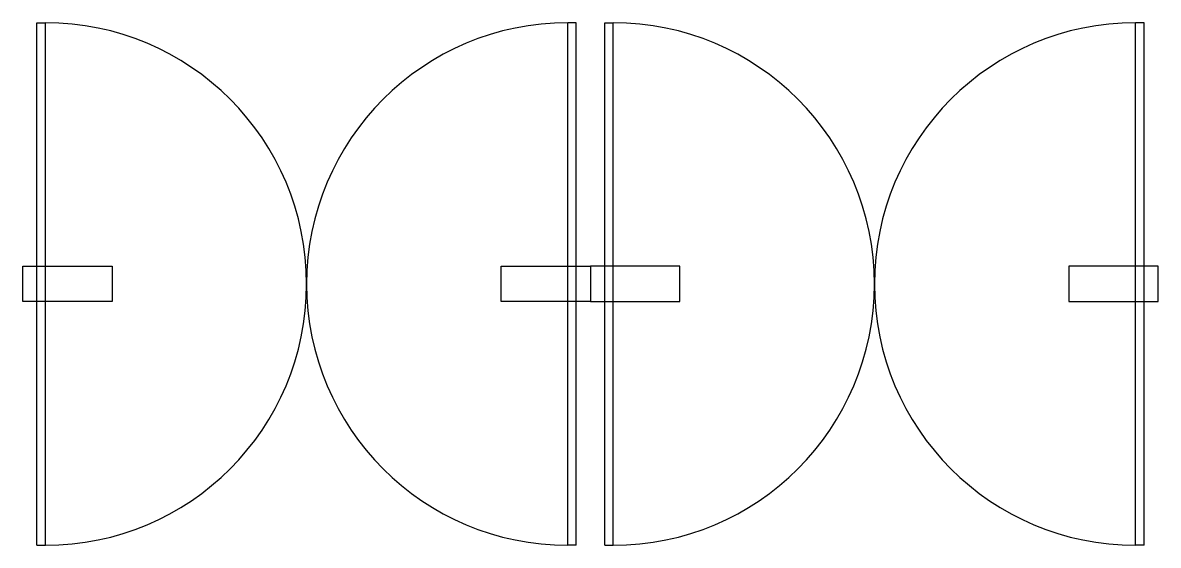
# Model space of a CAD drawing. Header units: inches. Extents: x 4.12 to 5.12, y 4.09 to 4.55.
import ezdxf

# ---------------------------------------------------------------- set-up
doc = ezdxf.new("R2010")
doc.units = ezdxf.units.IN
doc.header["$MEASUREMENT"] = 0

msp = doc.modelspace()

# ---------------------------------------------------------------- linework, layer by layer
for p, q in [((4.1356, 4.0909), (4.1356, 4.5509)), ((4.1356, 4.5509), (4.1431, 4.5509)), ((4.1431, 4.0909), (4.1431, 4.5509)), ((4.6031, 4.0909), (4.6031, 4.5509)), ((4.6106, 4.5509), (4.6031, 4.5509)), ((4.6106, 4.0909), (4.6106, 4.5509)), ((4.6356, 4.5509), (4.6431, 4.5509)), ((4.6356, 4.0909), (4.6356, 4.5509)), ((4.6431, 4.0909), (4.6431, 4.5509)), ((5.1106, 4.5509), (5.1031, 4.5509)), ((5.1031, 4.0909), (5.1031, 4.5509)), ((5.1106, 4.0909), (5.1106, 4.5509)), ((4.1356, 4.0909), (4.1431, 4.0909)), ((4.6106, 4.0909), (4.6031, 4.0909)), ((4.6356, 4.0909), (4.6431, 4.0909)), ((5.1106, 4.0909), (5.1031, 4.0909))]:
    msp.add_line(p, q)
for points in [[(4.2019, 4.3054), (4.1231, 4.3054), (4.1231, 4.3365), (4.2019, 4.3365)], [(4.6231, 4.3054), (4.5443, 4.3054), (4.5443, 4.3365), (4.6231, 4.3365)], [(4.6231, 4.3054), (4.7019, 4.3054), (4.7019, 4.3365), (4.6231, 4.3365)], [(5.0443, 4.3054), (5.1231, 4.3054), (5.1231, 4.3365), (5.0443, 4.3365)]]:
    msp.add_lwpolyline(points, close=True)
for centre, start, end in [((4.1431, 4.3209), 270, 90), ((4.6031, 4.3209), 90, 270), ((4.6431, 4.3209), 270, 90), ((5.1031, 4.3209), 90, 270)]:
    msp.add_arc(centre, 0.23, start, end)

doc.saveas('drawing.dxf')
